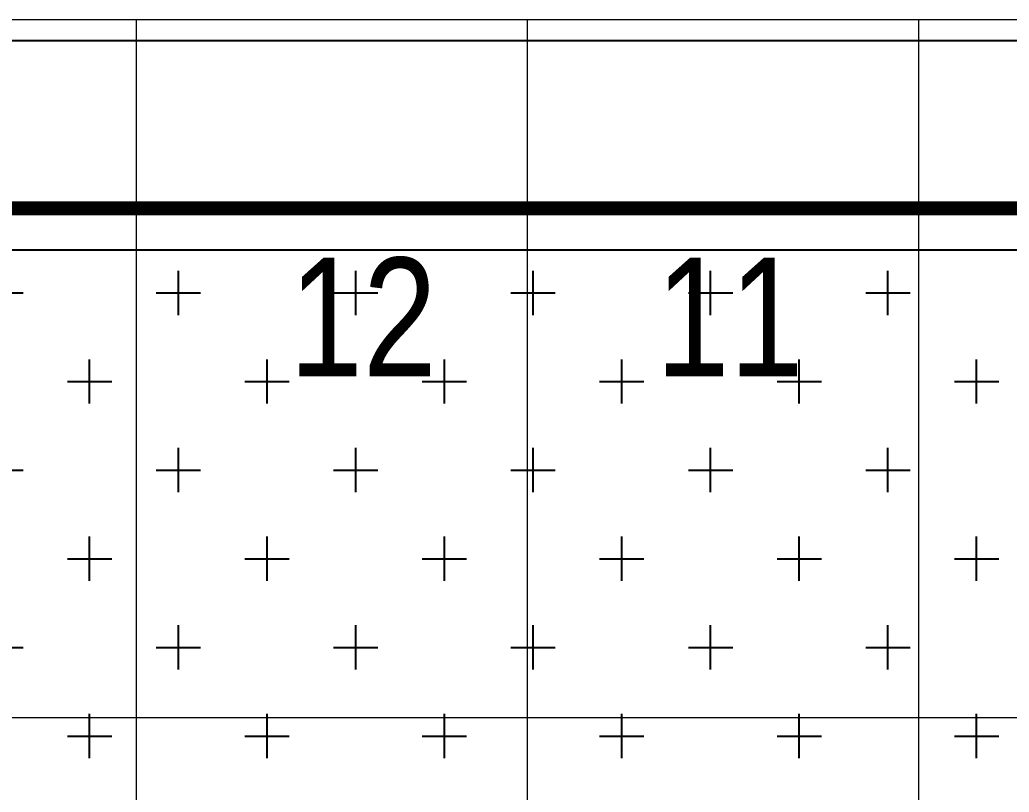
# Model space of a CAD drawing. Header units: millimetres. Extents: x -343543 to 400519, y -115663 to 104219.
# Drawn here: x -252663 to -251954, y 5447 to 6000 of the extents above; entities that cross this region are included whole.
import ezdxf

# ---------------------------------------------------------------- set-up
doc = ezdxf.new("R2010")
doc.units = ezdxf.units.MM
doc.linetypes.add("$0$02'TUONG Xay$0$HIDDEN", pattern=[0.375, 0.25, -0.125])
doc.layers.get('0').update_dxf_attribs({"color": 231, "lineweight": 0})
for name, color, linetype, lineweight in [('A-FLOR-PRTN', 161, 'Continuous', 9), ('A-SYMBOLS', 10, 'Continuous', 13), ('XREF MAT BANG TUONG XAY$0$$1$A-TEXT', 8, 'Continuous', 25), ('XREF MAT BANG TUONG XAY$0$01.Xref _MB T1$0$A-FURN', 8, 'Continuous', 5), ('XREF MAT BANG TUONG XAY$0$01.Xref _MB T1$0$A-LITE', 8, 'Continuous', 9)]:
    doc.layers.add(name, color=color, linetype=linetype, lineweight=lineweight)
doc.layers.add('fix lightting yellow', color=2, linetype='Continuous', lineweight=5, true_color=0xffff00)
for name, color, linetype in [('XREF MAT BANG TUONG XAY$0$A-FNSH', 8, 'Continuous'), ('XREF MAT BANG TUONG XAY$0$A-FURN', 8, 'Continuous'), ('XREF MAT BANG TUONG XAY$0$A-PATT', 8, 'Continuous')]:
    doc.layers.add(name, color=color, linetype=linetype)
doc.styles.add('XREF MAT BANG TUONG XAY$0$Arial', font='arial.ttf', dxfattribs={"width": 0.8})

# ---------------------------------------------------------------- blocks, each defined once
blk = doc.blocks.new('XREF MAT BANG TUONG XAY$0$01.Xref _MB T1$0$TB T1')
at = {"layer": 'XREF MAT BANG TUONG XAY$0$01.Xref _MB T1$0$A-FURN', "color": 8}
blk.add_lwpolyline([(-14.99, -1000), (-14.99, 0), (-4214.99, 0)], dxfattribs=at)
at = {"layer": 'XREF MAT BANG TUONG XAY$0$01.Xref _MB T1$0$A-LITE', "color": 8, "ltscale": 10}
for points in [[(-2024.99, -500), (-4739.99, -500), (-4739.99, 1120)], [(-3934.99, -1000), (-3934.99, 0)], [(-3654.99, -1000), (-3654.99, 0)], [(-3374.99, -1000), (-3374.99, 0)]]:
    blk.add_lwpolyline(points, dxfattribs=at)
blk = doc.blocks.new('XREF MAT BANG TUONG XAY$0$nnngfnbv')
at = {"layer": 'XREF MAT BANG TUONG XAY$0$A-PATT'}
h = blk.add_hatch(dxfattribs=at)
h.set_pattern_fill('CROSS', color=8, scale=10)
h.set_pattern_definition([(0, (-9995, -5371.66), (63.5, 63.5), [31.75, -95.25]), (90, (-9979.125, -5387.54), (-63.5, 63.5), [31.75, -95.25])])
h.paths.add_polyline_path([(1950, 463.34), (-1225, 463.34), (-1225, -271.66), (1950, -271.66)])
at = {"layer": 'XREF MAT BANG TUONG XAY$0$A-FNSH', "color": 8}
for points in [[(1918.4, 613.34), (-1035.01, 613.34), (-1035.01, 513.34), (-1375, 513.34), (-1375, -421.66), (2498, -421.66)], [(1950, 463.34), (-1225, 463.34), (-1225, -271.66), (1950, -271.66)]]:
    blk.add_lwpolyline(points, close=True, dxfattribs=at)
blk = doc.blocks.new('01.Xref _MB T1')
at = {"layer": 'XREF MAT BANG TUONG XAY$0$A-FNSH', "color": 8}
blk.add_lwpolyline([(14224.99083, 5984.99999), (8959.99073, 5984.99999), (8959.99073, 5884.99999), (8620.00011, 5884.99999), (8620.00011, 1284.99999), (8379.99072, 1284.99999), (8379.99163, 2985.0003), (-15.0095, 2984.99996), (-14.99971, 4414.99998), (2365.00059, 4415.00002), (2365.00059, 4290.0096), (109.9906, 4290.00949), (109.9906, 3414.99997), (314.99999, 3414.99997), (315.00021, 3109.99998), (3934.98136, 3109.99998), (3934.97999, 9974.99976), (414.99995, 9975), (414.99995, 9785.00021), (109.99053, 9785.00021), (109.99128, 5504.99989)], dxfattribs=at)
at = {"color": 8}
blk.add_blockref('XREF MAT BANG TUONG XAY$0$01.Xref _MB T1$0$TB T1', (14209.99083, 6000.00054), dxfattribs=at)
at = {"layer": 'XREF MAT BANG TUONG XAY$0$A-FURN', "color": 8}
blk.add_blockref('XREF MAT BANG TUONG XAY$0$nnngfnbv', (9995.0005, 5371.6631), dxfattribs=at)
at = {"layer": 'XREF MAT BANG TUONG XAY$0$$1$A-TEXT', "color": 8, "style": 'XREF MAT BANG TUONG XAY$0$Arial', "width": 0.8}
for s, p in [('12', (10384.3155, 5744.60748)), ('11', (10646.74661, 5744.60748))]:
    blk.add_text(s, height=85, dxfattribs=at).set_placement(p)
blk = doc.blocks.new('DenSanTuongT1Ikigai')
at = {"layer": 'fix lightting yellow', "linetype": "$0$02'TUONG Xay$0$HIDDEN", "ltscale": 500, "const_width": 10}
blk.add_lwpolyline([(8740.01, 5865), (11975, 5865), (11975, 5070), (8740.01, 5070)], close=True, dxfattribs=at)

msp = doc.modelspace()

# ---------------------------------------------------------------- block references
at = {"layer": 'A-SYMBOLS'}
msp.add_blockref('01.Xref _MB T1', (-262854.02, 0), dxfattribs=at)

# ---------------------------------------------------------------- next in the draw order: block references
at = {"layer": 'A-FLOR-PRTN'}
msp.add_blockref('DenSanTuongT1Ikigai', (-262854.02, 0), dxfattribs=at)

doc.saveas('drawing.dxf')
